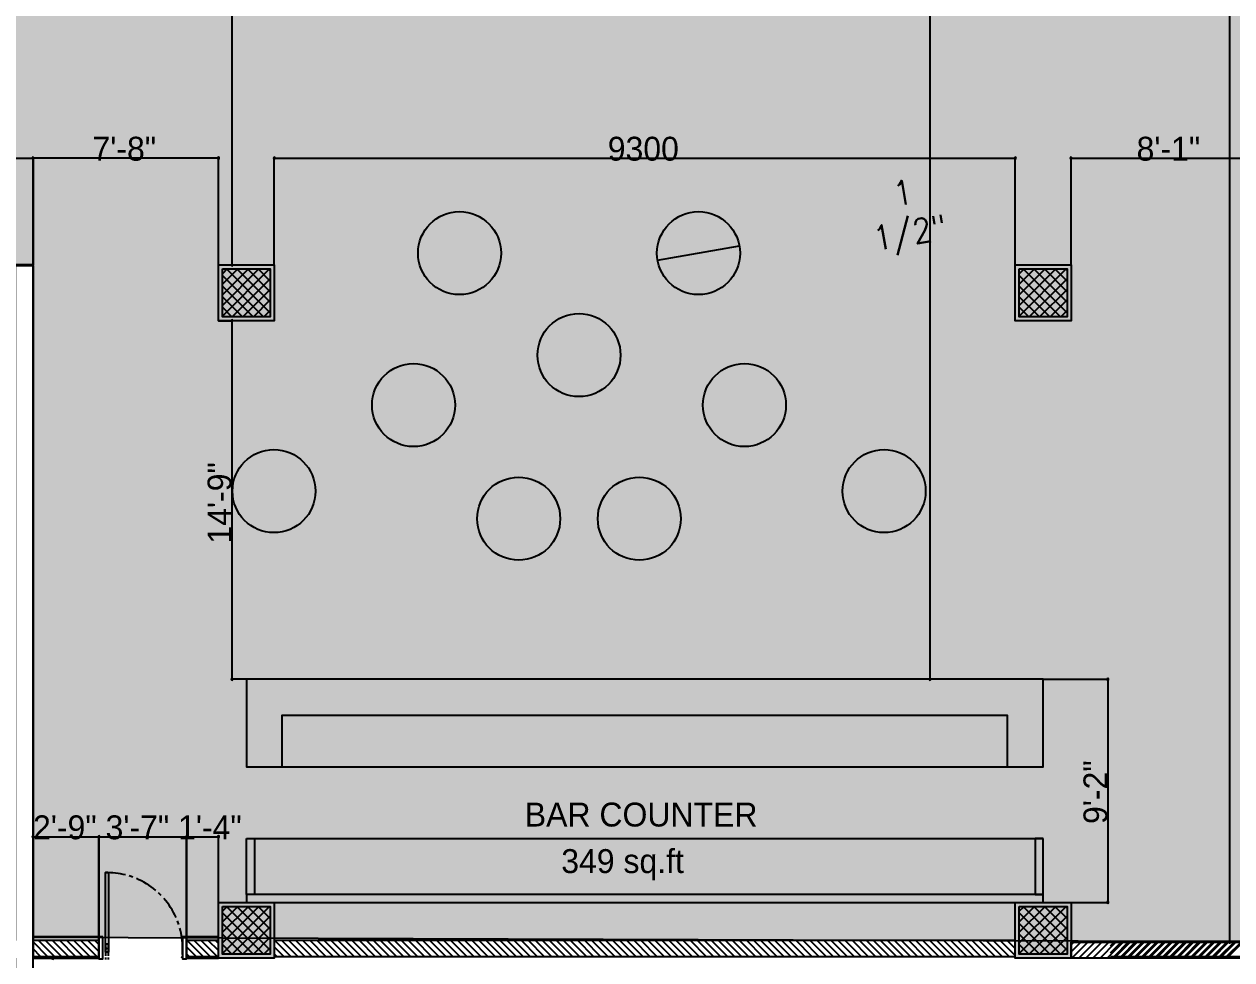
# Model space of a CAD drawing. Header units: millimetres. Extents: x -957 to 3394, y -3 to 3008.
# Drawn here: x -513 to 83, y 1607 to 2069 of the extents above; entities that cross this region are included whole.
import ezdxf

# ---------------------------------------------------------------- set-up
doc = ezdxf.new("R2010")
doc.units = ezdxf.units.MM
for name, color, linetype in [('DIMENSION', 7, 'CONTINUOUS'), ('HATCH', 7, 'CONTINUOUS'), ('HATCHES', 7, 'CONTINUOUS'), ('PDF_-SKM_FASTNER', 7, 'CONTINUOUS'), ('PDF_0', 7, 'CONTINUOUS'), ('PDF_FRAMING-COLUMN', 7, 'CONTINUOUS'), ('PDF_FRAMING-COLUMN_HATCH', 7, 'CONTINUOUS'), ('PDF_HATCH', 7, 'CONTINUOUS'), ('PDF_I-DOOR', 7, 'CONTINUOUS'), ('PDF_I-DOOR-OPEN', 7, 'CONTINUOUS'), ('PDF_I-WALL-JAMB', 7, 'CONTINUOUS'), ('PDF_RCC', 7, 'CONTINUOUS'), ('PDF_SHREM-CAD_6_CABLE', 7, 'CONTINUOUS'), ('PDF_TEXT', 7, 'CONTINUOUS'), ('PDF_WALL', 7, 'CONTINUOUS')]:
    doc.layers.add(name, color=color, linetype=linetype)
doc.styles.add('PDF_ARIAL', font='PDF_ARIAL')
doc.styles.get("Standard").update_dxf_attribs({"font": 'STANDARD'})
doc.dimstyles.get("Standard").update_dxf_attribs({"dimscale": 4, "dimtxt": 3, "dimasz": 3, "dimexe": 0, "dimexo": 0, "dimgap": 0.09, "dimtad": 0, "dimtoh": 1, "dimdec": 0, "dimlunit": 4, "dimtxsty": 'STANDARD', "dimcen": 0.09, "dimclrd": 256, "dimclre": 256, "dimclrt": 256, "dimadec": 0, "dimazin": 0, "dimtfac": 1, "dimtdec": 4, "dimtofl": 0, "dimtmove": 0, "dimatfit": 3, "dimfxl": 1, "dimtolj": 1, "dimtzin": 0, "dimarcsym": 0})

# ---------------------------------------------------------------- blocks, each defined once
blk = doc.blocks.new('*D21')
at = {"layer": 'DIMENSION', "linetype": 'ByBlock', "lineweight": -2}
blk.add_line((-200.3, 1952.78), (-159.92, 1959.86), dxfattribs=at)
for points in [[(-200.3, 1952.78), (-188.83, 1956.82), (-188.14, 1952.88)], [(-159.92, 1959.86), (-171.39, 1955.82), (-172.08, 1959.76)]]:
    blk.add_solid(points, dxfattribs=at)
at = {"layer": 'DIMENSION', "linetype": 'CONTINUOUS', "lineweight": -2, "insert": (-77.08, 1974.38), "char_height": 12, "width": 45.6667, "attachment_point": 5, "rotation": 9.94367}
blk.add_mtext('1 1/2"', dxfattribs=at)

msp = doc.modelspace()

# ---------------------------------------------------------------- hatches: boundary and pattern name
at = {"layer": 'HATCH'}
h = msp.add_hatch(color=40, dxfattribs=at)
edge = h.paths.add_edge_path(flags=0)
edge.add_arc((-298.15, 1956.32), 20.5, 0, 180)
edge.add_arc((-298.15, 1956.32), 20.5, 180, 0)
edge = h.paths.add_edge_path(flags=0)
edge.add_arc((-180.11, 1956.32), 20.5, 0, 180)
edge.add_arc((-180.11, 1956.32), 20.5, 180, 0)
edge = h.paths.add_edge_path(flags=0)
edge.add_arc((-239.13, 1905.94), 20.5, 0, 180)
edge.add_arc((-239.13, 1905.94), 20.5, 180, 0)
edge = h.paths.add_edge_path(flags=0)
edge.add_arc((-157.41, 1881.28), 20.5, 0, 180)
edge.add_arc((-157.41, 1881.28), 20.5, 180, 0)
edge = h.paths.add_edge_path(flags=0)
edge.add_arc((-88.47, 1838.76), 20.5, 0, 180)
edge.add_arc((-88.47, 1838.76), 20.5, 180, 0)
edge = h.paths.add_edge_path(flags=0)
edge.add_arc((-209.34, 1825.16), 20.5, 0, 180)
edge.add_arc((-209.34, 1825.16), 20.5, 180, 0)
edge = h.paths.add_edge_path(flags=0)
edge.add_arc((-268.92, 1825.16), 20.5, 0, 180)
edge.add_arc((-268.92, 1825.16), 20.5, 180, 0)
edge = h.paths.add_edge_path(flags=0)
edge.add_arc((-320.84, 1881.28), 20.5, 180, 0)
edge.add_arc((-320.84, 1881.28), 20.5, 0, 180)
edge = h.paths.add_edge_path(flags=0)
edge.add_arc((-389.79, 1838.76), 20.5, 0, 180)
edge.add_arc((-389.79, 1838.76), 20.5, 180, 0)
at = {"layer": 'HATCHES'}
msp.add_hatch(color=45, dxfattribs=at).paths.add_polyline_path([(101.35, 1953.61), (402.62, 1953.25), (401.84, 2235.75), (230.4, 2235.81), (230.4, 2642.27), (-792.43, 2642.27), (-792.43, 1950.3), (-508.8, 1950.29), (-508.8, 1618.41), (101.31, 1616.36)], flags=0)

# ---------------------------------------------------------------- linework, layer by layer
at = {"layer": 'HATCH'}
for centre in [(-298.15, 1956.32), (-180.11, 1956.32), (-239.13, 1905.94), (-320.84, 1881.28), (-157.41, 1881.28), (-389.79, 1838.76), (-88.47, 1838.76), (-268.92, 1825.16), (-209.34, 1825.16)]:
    msp.add_circle(centre, 20.5, dxfattribs=at)
at = {"layer": 'HATCHES', "color": 45}
msp.add_lwpolyline([(230.4, 2235.81), (230.4, 2642.27), (-792.43, 2642.27), (-792.43, 1950.3), (-508.8, 1950.29), (-508.8, 1618.41), (101.31, 1616.36), (101.35, 1953.61), (402.62, 1953.25), (401.84, 2235.75)], close=True, dxfattribs=at)
at = {"layer": 'PDF_-SKM_FASTNER'}
for points in [[(-403.41, 1745.82), (-403.41, 1702.53), (-385.7, 1702.53), (-385.7, 1728.11), (-27.65, 1728.11), (-27.65, 1702.53), (-9.86, 1702.53), (-9.86, 1745.82)], [(-403.41, 1667.11), (-399.47, 1667.11), (-399.47, 1639.56), (-403.41, 1639.56)], [(-9.86, 1667.11), (-13.8, 1667.11), (-13.8, 1639.56), (-9.86, 1639.56)], [(-403.41, 1635.63), (-9.86, 1635.63), (-9.86, 1639.56), (-403.41, 1639.56)]]:
    msp.add_lwpolyline(points, close=True, dxfattribs=at)
for points in [[(-385.7, 1702.53), (-27.65, 1702.53)], [(-403.41, 1667.11), (-9.86, 1667.11)], [(-476.22, 1618.59), (-508.8, 1618.59), (-508.8, 1608.08), (-476.22, 1608.08)], [(-417.11, 1618.59), (-432.93, 1618.59), (-432.93, 1608.08), (-417.11, 1608.08)], [(-482.58, 1608.08), (-486.9, 1608.08)]]:
    msp.add_lwpolyline(points, dxfattribs=at)
msp.add_arc((-502.51, 1596.27), 11.81, 70.00005, 90.00026, dxfattribs=at)
at = {"layer": 'PDF_0'}
for points in [[(-65.77, 1746.21), (-65.77, 1746.61), (-65.77, 2641.66), (-65.77, 2642.05)], [(82.22, 2642.05), (82.22, 2641.66), (82.22, 1616.74), (82.22, 1616.34)], [(-410.56, 2237.36), (-410.56, 2236.97), (-410.56, 1951.25), (-410.56, 1950.86)], [(-580.23, 2003.26), (-579.84, 2003.26), (-509.59, 2003.26), (-509.2, 2003.26)], [(-508.8, 1949.68), (-508.8, 2003.27), (-508.8, 1950.47)], [(-417.58, 2003.26), (-417.97, 2003.26), (-508.02, 2003.26), (-508.41, 2003.26)], [(-417.18, 1950.47), (-417.18, 2003.27)], [(-389.64, 1950.47), (-389.64, 2003.27)], [(-389.24, 2003.26), (-388.85, 2003.26), (-24.42, 2003.26), (-24.03, 2003.26)], [(-23.64, 1950.47), (-23.64, 2003.27)], [(3.91, 1950.47), (3.91, 2003.27)], [(4.31, 2003.26), (4.7, 2003.26), (100.53, 2003.26), (100.92, 2003.26)], [(-417.18, 1950.47), (-410.55, 1950.47)], [(-417.18, 1922.92), (-410.55, 1922.92)], [(-410.56, 1922.52), (-410.56, 1922.13), (-410.56, 1746.61), (-410.56, 1746.21)], [(-403.41, 1745.82), (-410.57, 1745.82)], [(-9.86, 1745.82), (-65.78, 1745.82)], [(-9.86, 1745.82), (22.06, 1745.82)], [(22.05, 1745.43), (22.05, 1745.03), (22.05, 1636.42), (22.05, 1636.02)], [(-508.8, 1616.82), (-508.8, 1668.06)], [(-508.41, 1668.05), (-508.02, 1668.05), (-477, 1668.05), (-476.61, 1668.05)], [(-475.82, 1668.05), (-475.43, 1668.05), (-433.71, 1668.05), (-433.32, 1668.05)], [(-432.53, 1668.05), (-432.14, 1668.05), (-417.97, 1668.05), (-417.58, 1668.05)], [(-417.18, 1616.82), (-417.18, 1668.06)], [(-9.86, 1635.63), (22.06, 1635.63)], [(66.51, 1615.95), (82.23, 1615.95)]]:
    msp.add_lwpolyline(points, dxfattribs=at)
for points in [[(-508.8, 2003.26), (-509.08, 2003.54), (-509.2, 2003.26)], [(-508.8, 2003.26), (-509.08, 2003.54), (-509.2, 2003.26)], [(-508.8, 2003.26), (-509.2, 2003.26), (-509.08, 2002.98)], [(-508.8, 2003.26), (-509.2, 2003.26), (-509.08, 2002.98)], [(-508.8, 2003.65), (-509.08, 2003.54), (-508.8, 2003.26)], [(-508.8, 2003.65), (-509.08, 2003.54), (-508.8, 2003.26)], [(-508.8, 2003.26), (-509.08, 2002.98), (-508.8, 2002.87)], [(-508.8, 2003.26), (-509.08, 2002.98), (-508.8, 2002.87)], [(-508.52, 2003.54), (-508.8, 2003.65), (-508.8, 2003.26)], [(-508.52, 2003.54), (-508.8, 2003.65), (-508.8, 2003.26)], [(-508.41, 2003.26), (-508.52, 2003.54), (-508.8, 2003.26)], [(-508.41, 2003.26), (-508.52, 2003.54), (-508.8, 2003.26)], [(-508.52, 2002.98), (-508.8, 2003.26), (-508.8, 2002.87)], [(-508.41, 2003.26), (-508.8, 2003.26), (-508.52, 2002.98)], [(-508.52, 2002.98), (-508.8, 2003.26), (-508.8, 2002.87)], [(-508.41, 2003.26), (-508.8, 2003.26), (-508.52, 2002.98)], [(-417.18, 2003.26), (-417.46, 2003.54), (-417.58, 2003.26)], [(-417.18, 2003.26), (-417.58, 2003.26), (-417.46, 2002.98)], [(-417.18, 2003.65), (-417.46, 2003.54), (-417.18, 2003.26)], [(-417.18, 2003.26), (-417.46, 2002.98), (-417.18, 2002.87)], [(-416.91, 2003.54), (-417.18, 2003.65), (-417.18, 2003.26)], [(-416.79, 2003.26), (-416.91, 2003.54), (-417.18, 2003.26)], [(-416.91, 2002.98), (-417.18, 2003.26), (-417.18, 2002.87)], [(-416.79, 2003.26), (-417.18, 2003.26), (-416.91, 2002.98)], [(-389.64, 2003.26), (-389.91, 2003.54), (-390.03, 2003.26)], [(-389.64, 2003.26), (-390.03, 2003.26), (-389.91, 2002.98)], [(-389.64, 2003.65), (-389.91, 2003.54), (-389.64, 2003.26)], [(-389.64, 2003.26), (-389.91, 2002.98), (-389.64, 2002.87)], [(-389.36, 2003.54), (-389.64, 2003.65), (-389.64, 2003.26)], [(-389.24, 2003.26), (-389.36, 2003.54), (-389.64, 2003.26)], [(-389.36, 2002.98), (-389.64, 2003.26), (-389.64, 2002.87)], [(-389.24, 2003.26), (-389.64, 2003.26), (-389.36, 2002.98)], [(-23.64, 2003.26), (-23.91, 2003.54), (-24.03, 2003.26)], [(-23.64, 2003.26), (-24.03, 2003.26), (-23.91, 2002.98)], [(-23.64, 2003.65), (-23.91, 2003.54), (-23.64, 2003.26)], [(-23.64, 2003.26), (-23.91, 2002.98), (-23.64, 2002.87)], [(-23.36, 2003.54), (-23.64, 2003.65), (-23.64, 2003.26)], [(-23.24, 2003.26), (-23.36, 2003.54), (-23.64, 2003.26)], [(-23.36, 2002.98), (-23.64, 2003.26), (-23.64, 2002.87)], [(-23.24, 2003.26), (-23.64, 2003.26), (-23.36, 2002.98)], [(3.91, 2003.26), (3.63, 2003.54), (3.52, 2003.26)], [(3.91, 2003.26), (3.52, 2003.26), (3.63, 2002.98)], [(3.91, 2003.65), (3.63, 2003.54), (3.91, 2003.26)], [(3.91, 2003.26), (3.63, 2002.98), (3.91, 2002.87)], [(4.19, 2003.54), (3.91, 2003.65), (3.91, 2003.26)], [(4.31, 2003.26), (4.19, 2003.54), (3.91, 2003.26)], [(4.19, 2002.98), (3.91, 2003.26), (3.91, 2002.87)], [(4.31, 2003.26), (3.91, 2003.26), (4.19, 2002.98)], [(-410.56, 1950.47), (-410.84, 1950.75), (-410.95, 1950.47)], [(-410.56, 1950.86), (-410.84, 1950.75), (-410.56, 1950.47)], [(-410.28, 1950.75), (-410.56, 1950.86), (-410.56, 1950.47)], [(-410.17, 1950.47), (-410.28, 1950.75), (-410.56, 1950.47)], [(-410.56, 1950.47), (-410.95, 1950.47), (-410.84, 1950.19)], [(-410.56, 1950.47), (-410.84, 1950.19), (-410.56, 1950.07)], [(-410.28, 1950.19), (-410.56, 1950.47), (-410.56, 1950.07)], [(-410.17, 1950.47), (-410.56, 1950.47), (-410.28, 1950.19)], [(-410.56, 1922.92), (-410.84, 1923.2), (-410.95, 1922.92)], [(-410.56, 1922.92), (-410.95, 1922.92), (-410.84, 1922.64)], [(-410.56, 1923.31), (-410.84, 1923.2), (-410.56, 1922.92)], [(-410.56, 1922.92), (-410.84, 1922.64), (-410.56, 1922.52)], [(-410.28, 1923.2), (-410.56, 1923.31), (-410.56, 1922.92)], [(-410.17, 1922.92), (-410.28, 1923.2), (-410.56, 1922.92)], [(-410.28, 1922.64), (-410.56, 1922.92), (-410.56, 1922.52)], [(-410.17, 1922.92), (-410.56, 1922.92), (-410.28, 1922.64)], [(-410.56, 1745.82), (-410.84, 1746.1), (-410.95, 1745.82)], [(-410.56, 1745.82), (-410.95, 1745.82), (-410.84, 1745.54)], [(-410.56, 1746.21), (-410.84, 1746.1), (-410.56, 1745.82)], [(-410.56, 1745.82), (-410.84, 1745.54), (-410.56, 1745.43)], [(-410.28, 1746.1), (-410.56, 1746.21), (-410.56, 1745.82)], [(-410.17, 1745.82), (-410.28, 1746.1), (-410.56, 1745.82)], [(-410.28, 1745.54), (-410.56, 1745.82), (-410.56, 1745.43)], [(-410.17, 1745.82), (-410.56, 1745.82), (-410.28, 1745.54)], [(-65.77, 1745.82), (-66.05, 1746.1), (-66.16, 1745.82)], [(-65.77, 1745.82), (-66.16, 1745.82), (-66.05, 1745.54)], [(-65.77, 1746.21), (-66.05, 1746.1), (-65.77, 1745.82)], [(-65.77, 1745.82), (-66.05, 1745.54), (-65.77, 1745.43)], [(-65.49, 1746.1), (-65.77, 1746.21), (-65.77, 1745.82)], [(-65.38, 1745.82), (-65.49, 1746.1), (-65.77, 1745.82)], [(-65.49, 1745.54), (-65.77, 1745.82), (-65.77, 1745.43)], [(-65.38, 1745.82), (-65.77, 1745.82), (-65.49, 1745.54)], [(22.05, 1745.82), (21.77, 1746.1), (21.66, 1745.82)], [(22.05, 1745.82), (21.66, 1745.82), (21.77, 1745.54)], [(22.05, 1746.21), (21.77, 1746.1), (22.05, 1745.82)], [(22.05, 1745.82), (21.77, 1745.54), (22.05, 1745.43)], [(22.33, 1746.1), (22.05, 1746.21), (22.05, 1745.82)], [(22.45, 1745.82), (22.33, 1746.1), (22.05, 1745.82)], [(22.33, 1745.54), (22.05, 1745.82), (22.05, 1745.43)], [(22.45, 1745.82), (22.05, 1745.82), (22.33, 1745.54)], [(-508.8, 1668.05), (-509.08, 1668.33), (-509.2, 1668.05)], [(-508.8, 1668.05), (-509.2, 1668.05), (-509.08, 1667.78)], [(-508.8, 1668.45), (-509.08, 1668.33), (-508.8, 1668.05)], [(-508.8, 1668.05), (-509.08, 1667.78), (-508.8, 1667.66)], [(-508.52, 1668.33), (-508.8, 1668.45), (-508.8, 1668.05)], [(-508.41, 1668.05), (-508.52, 1668.33), (-508.8, 1668.05)], [(-508.52, 1667.78), (-508.8, 1668.05), (-508.8, 1667.66)], [(-508.41, 1668.05), (-508.8, 1668.05), (-508.52, 1667.78)], [(-476.22, 1668.05), (-476.5, 1668.33), (-476.61, 1668.05)], [(-476.22, 1668.05), (-476.5, 1668.33), (-476.61, 1668.05)], [(-476.22, 1668.05), (-476.61, 1668.05), (-476.5, 1667.78)], [(-476.22, 1668.05), (-476.61, 1668.05), (-476.5, 1667.78)], [(-476.22, 1668.45), (-476.5, 1668.33), (-476.22, 1668.05)], [(-476.22, 1668.45), (-476.5, 1668.33), (-476.22, 1668.05)], [(-476.22, 1668.05), (-476.5, 1667.78), (-476.22, 1667.66)], [(-476.22, 1668.05), (-476.5, 1667.78), (-476.22, 1667.66)], [(-475.94, 1668.33), (-476.22, 1668.45), (-476.22, 1668.05)], [(-475.94, 1668.33), (-476.22, 1668.45), (-476.22, 1668.05)], [(-475.82, 1668.05), (-475.94, 1668.33), (-476.22, 1668.05)], [(-475.82, 1668.05), (-475.94, 1668.33), (-476.22, 1668.05)], [(-476.22, 1668.06), (-476.22, 1616.82)], [(-475.94, 1667.78), (-476.22, 1668.05), (-476.22, 1667.66)], [(-475.82, 1668.05), (-476.22, 1668.05), (-475.94, 1667.78)], [(-475.94, 1667.78), (-476.22, 1668.05), (-476.22, 1667.66)], [(-475.82, 1668.05), (-476.22, 1668.05), (-475.94, 1667.78)], [(-432.93, 1668.05), (-433.2, 1668.33), (-433.32, 1668.05)], [(-432.93, 1668.05), (-433.2, 1668.33), (-433.32, 1668.05)], [(-432.93, 1668.05), (-433.32, 1668.05), (-433.2, 1667.78)], [(-432.93, 1668.05), (-433.32, 1668.05), (-433.2, 1667.78)], [(-432.93, 1668.45), (-433.2, 1668.33), (-432.93, 1668.05)], [(-432.93, 1668.45), (-433.2, 1668.33), (-432.93, 1668.05)], [(-432.93, 1668.05), (-433.2, 1667.78), (-432.93, 1667.66)], [(-432.93, 1668.05), (-433.2, 1667.78), (-432.93, 1667.66)], [(-432.65, 1668.33), (-432.93, 1668.45), (-432.93, 1668.05)], [(-432.65, 1668.33), (-432.93, 1668.45), (-432.93, 1668.05)], [(-432.53, 1668.05), (-432.65, 1668.33), (-432.93, 1668.05)], [(-432.53, 1668.05), (-432.65, 1668.33), (-432.93, 1668.05)], [(-432.93, 1668.06), (-432.93, 1616.82)], [(-432.65, 1667.78), (-432.93, 1668.05), (-432.93, 1667.66)], [(-432.53, 1668.05), (-432.93, 1668.05), (-432.65, 1667.78)], [(-432.65, 1667.78), (-432.93, 1668.05), (-432.93, 1667.66)], [(-432.53, 1668.05), (-432.93, 1668.05), (-432.65, 1667.78)], [(-417.18, 1668.05), (-417.46, 1668.33), (-417.58, 1668.05)], [(-417.18, 1668.05), (-417.58, 1668.05), (-417.46, 1667.78)], [(-417.18, 1668.45), (-417.46, 1668.33), (-417.18, 1668.05)], [(-417.18, 1668.05), (-417.46, 1667.78), (-417.18, 1667.66)], [(-416.91, 1668.33), (-417.18, 1668.45), (-417.18, 1668.05)], [(-416.79, 1668.05), (-416.91, 1668.33), (-417.18, 1668.05)], [(-416.91, 1667.78), (-417.18, 1668.05), (-417.18, 1667.66)], [(-416.79, 1668.05), (-417.18, 1668.05), (-416.91, 1667.78)], [(22.05, 1635.63), (21.77, 1635.91), (21.66, 1635.63)], [(22.05, 1635.63), (21.66, 1635.63), (21.77, 1635.35)], [(22.05, 1636.02), (21.77, 1635.91), (22.05, 1635.63)], [(22.05, 1635.63), (21.77, 1635.35), (22.05, 1635.23)], [(22.33, 1635.91), (22.05, 1636.02), (22.05, 1635.63)], [(22.45, 1635.63), (22.33, 1635.91), (22.05, 1635.63)], [(22.33, 1635.35), (22.05, 1635.63), (22.05, 1635.23)], [(22.45, 1635.63), (22.05, 1635.63), (22.33, 1635.35)], [(82.22, 1615.95), (81.94, 1616.23), (81.83, 1615.95)], [(82.22, 1615.95), (81.83, 1615.95), (81.94, 1615.67)], [(82.22, 1616.34), (81.94, 1616.23), (82.22, 1615.95)], [(82.22, 1615.95), (81.94, 1615.67), (82.22, 1615.56)], [(82.5, 1616.23), (82.22, 1616.34), (82.22, 1615.95)], [(82.62, 1615.95), (82.5, 1616.23), (82.22, 1615.95)], [(82.5, 1615.67), (82.22, 1615.95), (82.22, 1615.56)], [(82.62, 1615.95), (82.22, 1615.95), (82.5, 1615.67)]]:
    msp.add_lwpolyline(points, close=True, dxfattribs=at)
for points in [[(-508.8, 2003.26), (-509.08, 2003.54), (-509.2, 2003.26)], [(-508.8, 2003.26), (-509.08, 2003.54), (-509.2, 2003.26)], [(-508.8, 2003.26), (-509.2, 2003.26), (-509.08, 2002.98)], [(-508.8, 2003.26), (-509.2, 2003.26), (-509.08, 2002.98)], [(-508.8, 2003.65), (-509.08, 2003.54), (-508.8, 2003.26)], [(-508.8, 2003.65), (-509.08, 2003.54), (-508.8, 2003.26)], [(-508.8, 2003.26), (-509.08, 2002.98), (-508.8, 2002.87)], [(-508.8, 2003.26), (-509.08, 2002.98), (-508.8, 2002.87)], [(-508.52, 2003.54), (-508.8, 2003.65), (-508.8, 2003.26)], [(-508.52, 2003.54), (-508.8, 2003.65), (-508.8, 2003.26)], [(-508.41, 2003.26), (-508.52, 2003.54), (-508.8, 2003.26)], [(-508.41, 2003.26), (-508.52, 2003.54), (-508.8, 2003.26)], [(-508.52, 2002.98), (-508.8, 2003.26), (-508.8, 2002.87)], [(-508.41, 2003.26), (-508.8, 2003.26), (-508.52, 2002.98)], [(-508.52, 2002.98), (-508.8, 2003.26), (-508.8, 2002.87)], [(-508.41, 2003.26), (-508.8, 2003.26), (-508.52, 2002.98)], [(-417.18, 2003.26), (-417.46, 2003.54), (-417.58, 2003.26)], [(-417.18, 2003.26), (-417.58, 2003.26), (-417.46, 2002.98)], [(-417.18, 2003.65), (-417.46, 2003.54), (-417.18, 2003.26)], [(-417.18, 2003.26), (-417.46, 2002.98), (-417.18, 2002.87)], [(-416.91, 2003.54), (-417.18, 2003.65), (-417.18, 2003.26)], [(-416.79, 2003.26), (-416.91, 2003.54), (-417.18, 2003.26)], [(-416.91, 2002.98), (-417.18, 2003.26), (-417.18, 2002.87)], [(-416.79, 2003.26), (-417.18, 2003.26), (-416.91, 2002.98)], [(-389.64, 2003.26), (-389.91, 2003.54), (-390.03, 2003.26)], [(-389.64, 2003.26), (-390.03, 2003.26), (-389.91, 2002.98)], [(-389.64, 2003.65), (-389.91, 2003.54), (-389.64, 2003.26)], [(-389.64, 2003.26), (-389.91, 2002.98), (-389.64, 2002.87)], [(-389.36, 2003.54), (-389.64, 2003.65), (-389.64, 2003.26)], [(-389.24, 2003.26), (-389.36, 2003.54), (-389.64, 2003.26)], [(-389.36, 2002.98), (-389.64, 2003.26), (-389.64, 2002.87)], [(-389.24, 2003.26), (-389.64, 2003.26), (-389.36, 2002.98)], [(-23.64, 2003.26), (-23.91, 2003.54), (-24.03, 2003.26)], [(-23.64, 2003.26), (-24.03, 2003.26), (-23.91, 2002.98)], [(-23.64, 2003.65), (-23.91, 2003.54), (-23.64, 2003.26)], [(-23.64, 2003.26), (-23.91, 2002.98), (-23.64, 2002.87)], [(-23.36, 2003.54), (-23.64, 2003.65), (-23.64, 2003.26)], [(-23.24, 2003.26), (-23.36, 2003.54), (-23.64, 2003.26)], [(-23.36, 2002.98), (-23.64, 2003.26), (-23.64, 2002.87)], [(-23.24, 2003.26), (-23.64, 2003.26), (-23.36, 2002.98)], [(3.91, 2003.26), (3.63, 2003.54), (3.52, 2003.26)], [(3.91, 2003.26), (3.52, 2003.26), (3.63, 2002.98)], [(3.91, 2003.65), (3.63, 2003.54), (3.91, 2003.26)], [(3.91, 2003.26), (3.63, 2002.98), (3.91, 2002.87)], [(4.19, 2003.54), (3.91, 2003.65), (3.91, 2003.26)], [(4.31, 2003.26), (4.19, 2003.54), (3.91, 2003.26)], [(4.19, 2002.98), (3.91, 2003.26), (3.91, 2002.87)], [(4.31, 2003.26), (3.91, 2003.26), (4.19, 2002.98)], [(-410.56, 1950.47), (-410.84, 1950.75), (-410.95, 1950.47)], [(-410.56, 1950.86), (-410.84, 1950.75), (-410.56, 1950.47)], [(-410.28, 1950.75), (-410.56, 1950.86), (-410.56, 1950.47)], [(-410.17, 1950.47), (-410.28, 1950.75), (-410.56, 1950.47)], [(-410.56, 1950.47), (-410.95, 1950.47), (-410.84, 1950.19)], [(-410.56, 1950.47), (-410.84, 1950.19), (-410.56, 1950.07)], [(-410.28, 1950.19), (-410.56, 1950.47), (-410.56, 1950.07)], [(-410.17, 1950.47), (-410.56, 1950.47), (-410.28, 1950.19)], [(-410.56, 1922.92), (-410.84, 1923.2), (-410.95, 1922.92)], [(-410.56, 1922.92), (-410.95, 1922.92), (-410.84, 1922.64)], [(-410.56, 1923.31), (-410.84, 1923.2), (-410.56, 1922.92)], [(-410.56, 1922.92), (-410.84, 1922.64), (-410.56, 1922.52)], [(-410.28, 1923.2), (-410.56, 1923.31), (-410.56, 1922.92)], [(-410.17, 1922.92), (-410.28, 1923.2), (-410.56, 1922.92)], [(-410.28, 1922.64), (-410.56, 1922.92), (-410.56, 1922.52)], [(-410.17, 1922.92), (-410.56, 1922.92), (-410.28, 1922.64)], [(-410.56, 1745.82), (-410.84, 1746.1), (-410.95, 1745.82)], [(-410.56, 1745.82), (-410.95, 1745.82), (-410.84, 1745.54)], [(-410.56, 1746.21), (-410.84, 1746.1), (-410.56, 1745.82)], [(-410.56, 1745.82), (-410.84, 1745.54), (-410.56, 1745.43)], [(-410.28, 1746.1), (-410.56, 1746.21), (-410.56, 1745.82)], [(-410.17, 1745.82), (-410.28, 1746.1), (-410.56, 1745.82)], [(-410.28, 1745.54), (-410.56, 1745.82), (-410.56, 1745.43)], [(-410.17, 1745.82), (-410.56, 1745.82), (-410.28, 1745.54)], [(-65.77, 1745.82), (-66.05, 1746.1), (-66.16, 1745.82)], [(-65.77, 1745.82), (-66.16, 1745.82), (-66.05, 1745.54)], [(-65.77, 1746.21), (-66.05, 1746.1), (-65.77, 1745.82)], [(-65.77, 1745.82), (-66.05, 1745.54), (-65.77, 1745.43)], [(-65.49, 1746.1), (-65.77, 1746.21), (-65.77, 1745.82)], [(-65.38, 1745.82), (-65.49, 1746.1), (-65.77, 1745.82)], [(-65.49, 1745.54), (-65.77, 1745.82), (-65.77, 1745.43)], [(-65.38, 1745.82), (-65.77, 1745.82), (-65.49, 1745.54)], [(22.05, 1745.82), (21.77, 1746.1), (21.66, 1745.82)], [(22.05, 1745.82), (21.66, 1745.82), (21.77, 1745.54)], [(22.05, 1746.21), (21.77, 1746.1), (22.05, 1745.82)], [(22.05, 1745.82), (21.77, 1745.54), (22.05, 1745.43)], [(22.33, 1746.1), (22.05, 1746.21), (22.05, 1745.82)], [(22.45, 1745.82), (22.33, 1746.1), (22.05, 1745.82)], [(22.33, 1745.54), (22.05, 1745.82), (22.05, 1745.43)], [(22.45, 1745.82), (22.05, 1745.82), (22.33, 1745.54)], [(-508.8, 1668.05), (-509.08, 1668.33), (-509.2, 1668.05)], [(-508.8, 1668.05), (-509.2, 1668.05), (-509.08, 1667.78)], [(-508.8, 1668.45), (-509.08, 1668.33), (-508.8, 1668.05)], [(-508.8, 1668.05), (-509.08, 1667.78), (-508.8, 1667.66)], [(-508.52, 1668.33), (-508.8, 1668.45), (-508.8, 1668.05)], [(-508.41, 1668.05), (-508.52, 1668.33), (-508.8, 1668.05)], [(-508.52, 1667.78), (-508.8, 1668.05), (-508.8, 1667.66)], [(-508.41, 1668.05), (-508.8, 1668.05), (-508.52, 1667.78)], [(-476.22, 1668.05), (-476.5, 1668.33), (-476.61, 1668.05)], [(-476.22, 1668.05), (-476.5, 1668.33), (-476.61, 1668.05)], [(-476.22, 1668.05), (-476.61, 1668.05), (-476.5, 1667.78)], [(-476.22, 1668.05), (-476.61, 1668.05), (-476.5, 1667.78)], [(-476.22, 1668.45), (-476.5, 1668.33), (-476.22, 1668.05)], [(-476.22, 1668.45), (-476.5, 1668.33), (-476.22, 1668.05)], [(-476.22, 1668.05), (-476.5, 1667.78), (-476.22, 1667.66)], [(-476.22, 1668.05), (-476.5, 1667.78), (-476.22, 1667.66)], [(-475.94, 1668.33), (-476.22, 1668.45), (-476.22, 1668.05)], [(-475.94, 1668.33), (-476.22, 1668.45), (-476.22, 1668.05)], [(-475.82, 1668.05), (-475.94, 1668.33), (-476.22, 1668.05)], [(-475.82, 1668.05), (-475.94, 1668.33), (-476.22, 1668.05)], [(-475.94, 1667.78), (-476.22, 1668.05), (-476.22, 1667.66)], [(-475.82, 1668.05), (-476.22, 1668.05), (-475.94, 1667.78)], [(-475.94, 1667.78), (-476.22, 1668.05), (-476.22, 1667.66)], [(-475.82, 1668.05), (-476.22, 1668.05), (-475.94, 1667.78)], [(-432.93, 1668.05), (-433.2, 1668.33), (-433.32, 1668.05)], [(-432.93, 1668.05), (-433.2, 1668.33), (-433.32, 1668.05)], [(-432.93, 1668.05), (-433.32, 1668.05), (-433.2, 1667.78)], [(-432.93, 1668.05), (-433.32, 1668.05), (-433.2, 1667.78)], [(-432.93, 1668.45), (-433.2, 1668.33), (-432.93, 1668.05)], [(-432.93, 1668.45), (-433.2, 1668.33), (-432.93, 1668.05)], [(-432.93, 1668.05), (-433.2, 1667.78), (-432.93, 1667.66)], [(-432.93, 1668.05), (-433.2, 1667.78), (-432.93, 1667.66)], [(-432.65, 1668.33), (-432.93, 1668.45), (-432.93, 1668.05)], [(-432.65, 1668.33), (-432.93, 1668.45), (-432.93, 1668.05)], [(-432.53, 1668.05), (-432.65, 1668.33), (-432.93, 1668.05)], [(-432.53, 1668.05), (-432.65, 1668.33), (-432.93, 1668.05)], [(-432.65, 1667.78), (-432.93, 1668.05), (-432.93, 1667.66)], [(-432.53, 1668.05), (-432.93, 1668.05), (-432.65, 1667.78)], [(-432.65, 1667.78), (-432.93, 1668.05), (-432.93, 1667.66)], [(-432.53, 1668.05), (-432.93, 1668.05), (-432.65, 1667.78)], [(-417.18, 1668.05), (-417.46, 1668.33), (-417.58, 1668.05)], [(-417.18, 1668.05), (-417.58, 1668.05), (-417.46, 1667.78)], [(-417.18, 1668.45), (-417.46, 1668.33), (-417.18, 1668.05)], [(-417.18, 1668.05), (-417.46, 1667.78), (-417.18, 1667.66)], [(-416.91, 1668.33), (-417.18, 1668.45), (-417.18, 1668.05)], [(-416.79, 1668.05), (-416.91, 1668.33), (-417.18, 1668.05)], [(-416.91, 1667.78), (-417.18, 1668.05), (-417.18, 1667.66)], [(-416.79, 1668.05), (-417.18, 1668.05), (-416.91, 1667.78)], [(22.05, 1635.63), (21.77, 1635.91), (21.66, 1635.63)], [(22.05, 1635.63), (21.66, 1635.63), (21.77, 1635.35)], [(22.05, 1636.02), (21.77, 1635.91), (22.05, 1635.63)], [(22.05, 1635.63), (21.77, 1635.35), (22.05, 1635.23)], [(22.33, 1635.91), (22.05, 1636.02), (22.05, 1635.63)], [(22.45, 1635.63), (22.33, 1635.91), (22.05, 1635.63)], [(22.33, 1635.35), (22.05, 1635.63), (22.05, 1635.23)], [(22.45, 1635.63), (22.05, 1635.63), (22.33, 1635.35)], [(82.22, 1615.95), (81.94, 1616.23), (81.83, 1615.95)], [(82.22, 1615.95), (81.83, 1615.95), (81.94, 1615.67)], [(82.22, 1616.34), (81.94, 1616.23), (82.22, 1615.95)], [(82.22, 1615.95), (81.94, 1615.67), (82.22, 1615.56)], [(82.5, 1616.23), (82.22, 1616.34), (82.22, 1615.95)], [(82.62, 1615.95), (82.5, 1616.23), (82.22, 1615.95)], [(82.5, 1615.67), (82.22, 1615.95), (82.22, 1615.56)], [(82.62, 1615.95), (82.22, 1615.95), (82.5, 1615.67)]]:
    msp.add_solid(points, dxfattribs=at)
at = {"layer": 'PDF_FRAMING-COLUMN'}
for points in [[(-417.18, 1950.47), (-389.64, 1950.47), (-389.64, 1922.92), (-417.18, 1922.92)], [(-417.18, 1950.47), (-389.64, 1950.47), (-389.64, 1922.92), (-417.18, 1922.92)], [(-415.22, 1948.5), (-391.6, 1948.5), (-391.6, 1924.89), (-415.22, 1924.89)], [(-415.22, 1948.5), (-391.6, 1948.5), (-391.6, 1924.89), (-415.22, 1924.89)], [(-23.64, 1950.47), (3.91, 1950.47), (3.91, 1922.92), (-23.64, 1922.92)], [(-21.67, 1948.5), (1.94, 1948.5), (1.94, 1924.89), (-21.67, 1924.89)], [(-417.18, 1635.63), (-389.64, 1635.63), (-389.64, 1608.08), (-417.18, 1608.08)], [(-23.64, 1635.63), (3.91, 1635.63), (3.91, 1608.08), (-23.64, 1608.08)], [(-415.22, 1633.66), (-391.6, 1633.66), (-391.6, 1610.05), (-415.22, 1610.05)], [(-21.67, 1633.66), (1.94, 1633.66), (1.94, 1610.05), (-21.67, 1610.05)]]:
    msp.add_lwpolyline(points, close=True, dxfattribs=at)
at = {"layer": 'PDF_FRAMING-COLUMN_HATCH'}
for points in [[(-412.86, 1948.5), (-415.22, 1946.14)], [(-407.64, 1948.5), (-415.22, 1940.92)], [(-402.42, 1948.5), (-415.22, 1935.7)], [(-397.2, 1948.5), (-415.22, 1930.48)], [(-391.98, 1948.5), (-415.22, 1925.27)], [(-415.22, 1945.23), (-394.88, 1924.89)], [(-413.27, 1948.5), (-391.6, 1926.83)], [(-408.05, 1948.5), (-391.6, 1932.05)], [(-402.84, 1948.5), (-391.6, 1937.27)], [(-397.62, 1948.5), (-391.6, 1942.49)], [(-392.4, 1948.5), (-391.6, 1947.7)], [(-415.22, 1940.01), (-400.09, 1924.89)], [(-391.6, 1943.66), (-410.38, 1924.89)], [(-415.22, 1934.79), (-405.31, 1924.89)], [(-391.6, 1938.44), (-405.16, 1924.89)], [(-391.6, 1933.23), (-399.94, 1924.89)], [(-415.22, 1929.57), (-410.53, 1924.89)], [(-391.6, 1928.01), (-394.73, 1924.89)]]:
    msp.add_lwpolyline(points, close=True, dxfattribs=at)
for points in [[(-21.67, 1946.14), (-19.31, 1948.5)], [(-21.67, 1940.92), (-14.09, 1948.5)], [(-21.67, 1935.7), (-8.87, 1948.5)], [(-21.67, 1930.48), (-3.65, 1948.5)], [(-21.67, 1925.27), (1.56, 1948.5)], [(-1.33, 1924.89), (-21.67, 1945.23)], [(1.94, 1926.83), (-19.72, 1948.5)], [(1.94, 1932.05), (-14.5, 1948.5)], [(1.94, 1937.27), (-9.29, 1948.5)], [(1.94, 1942.49), (-4.07, 1948.5)], [(1.94, 1947.7), (1.15, 1948.5)], [(-6.55, 1924.89), (-21.67, 1940.01)], [(-16.83, 1924.89), (1.94, 1943.66)], [(-11.76, 1924.89), (-21.67, 1934.79)], [(-11.61, 1924.89), (1.94, 1938.44)], [(-6.4, 1924.89), (1.94, 1933.23)], [(-16.98, 1924.89), (-21.67, 1929.57)], [(-1.18, 1924.89), (1.94, 1928.01)], [(-415.22, 1631.3), (-412.86, 1633.66)], [(-415.22, 1626.08), (-407.64, 1633.66)], [(-415.22, 1620.86), (-402.42, 1633.66)], [(-415.22, 1615.65), (-397.2, 1633.66)], [(-415.22, 1610.43), (-391.98, 1633.66)], [(-394.88, 1610.05), (-415.22, 1630.39)], [(-391.6, 1611.99), (-413.27, 1633.66)], [(-410.38, 1610.05), (-391.6, 1628.82)], [(-391.6, 1617.21), (-408.05, 1633.66)], [(-391.6, 1622.43), (-402.84, 1633.66)], [(-391.6, 1627.65), (-397.62, 1633.66)], [(-391.6, 1632.86), (-392.4, 1633.66)], [(-21.67, 1631.3), (-19.31, 1633.66)], [(-21.67, 1626.08), (-14.09, 1633.66)], [(-21.67, 1620.86), (-8.87, 1633.66)], [(-21.67, 1615.65), (-3.65, 1633.66)], [(-21.67, 1610.43), (1.56, 1633.66)], [(-1.33, 1610.05), (-21.67, 1630.39)], [(1.94, 1611.99), (-19.72, 1633.66)], [(-16.83, 1610.05), (1.94, 1628.82)], [(1.94, 1617.21), (-14.5, 1633.66)], [(1.94, 1622.43), (-9.29, 1633.66)], [(1.94, 1627.65), (-4.07, 1633.66)], [(1.94, 1632.86), (1.15, 1633.66)], [(-400.09, 1610.05), (-415.22, 1625.17)], [(-405.16, 1610.05), (-391.6, 1623.61)], [(-6.55, 1610.05), (-21.67, 1625.17)], [(-11.61, 1610.05), (1.94, 1623.61)], [(-405.31, 1610.05), (-415.22, 1619.95)], [(-399.94, 1610.05), (-391.6, 1618.39)], [(-11.76, 1610.05), (-21.67, 1619.95)], [(-6.4, 1610.05), (1.94, 1618.39)], [(-410.53, 1610.05), (-415.22, 1614.74)], [(-394.73, 1610.05), (-391.6, 1613.17)], [(-16.98, 1610.05), (-21.67, 1614.74)], [(-1.18, 1610.05), (1.94, 1613.17)]]:
    msp.add_lwpolyline(points, dxfattribs=at)
for points in [[(-389.64, 1950.47), (-417.18, 1950.47), (-389.64, 1922.92), (-417.18, 1922.92)], [(-389.64, 1950.47), (-417.18, 1950.47), (-389.64, 1922.92), (-417.18, 1922.92)], [(-391.6, 1948.5), (-415.22, 1948.5), (-391.6, 1924.89), (-415.22, 1924.89)], [(-391.6, 1948.5), (-415.22, 1948.5), (-391.6, 1924.89), (-415.22, 1924.89)], [(3.91, 1950.47), (-23.64, 1950.47), (3.91, 1922.92), (-23.64, 1922.92)], [(1.94, 1948.5), (-21.67, 1948.5), (1.94, 1924.89), (-21.67, 1924.89)], [(-389.64, 1635.63), (-417.18, 1635.63), (-389.64, 1608.08), (-417.18, 1608.08)], [(3.91, 1635.63), (-23.64, 1635.63), (3.91, 1608.08), (-23.64, 1608.08)], [(-391.6, 1633.66), (-415.22, 1633.66), (-391.6, 1610.05), (-415.22, 1610.05)], [(1.94, 1633.66), (-21.67, 1633.66), (1.94, 1610.05), (-21.67, 1610.05)]]:
    msp.add_solid(points, dxfattribs=at)
at = {"layer": 'PDF_HATCH'}
for points in [[(-498.18, 1608.94), (-506.05, 1616.82)], [(-494.71, 1608.94), (-502.58, 1616.82)], [(-491.23, 1608.94), (-499.1, 1616.82)], [(-487.75, 1608.94), (-495.62, 1616.82)], [(-484.27, 1608.94), (-492.14, 1616.82)], [(-480.79, 1608.94), (-488.66, 1616.82)], [(-477.31, 1608.94), (-485.18, 1616.82)], [(-476.22, 1611.33), (-481.71, 1616.82)], [(-476.22, 1614.81), (-478.23, 1616.82)], [(-424.78, 1608.94), (-432.65, 1616.82)], [(-421.3, 1608.94), (-429.17, 1616.82)], [(-417.82, 1608.94), (-425.69, 1616.82)], [(-417.18, 1611.78), (-422.22, 1616.82)], [(-417.18, 1615.26), (-418.74, 1616.82)], [(-381.49, 1608.94), (-389.36, 1616.82)], [(-378.01, 1608.94), (-385.88, 1616.82)], [(-374.53, 1608.94), (-382.4, 1616.82)], [(-371.05, 1608.94), (-378.93, 1616.82)], [(-367.58, 1608.94), (-375.45, 1616.82)], [(-364.1, 1608.94), (-371.97, 1616.82)], [(-360.62, 1608.94), (-368.49, 1616.82)], [(-357.14, 1608.94), (-365.01, 1616.82)], [(-353.66, 1608.94), (-361.53, 1616.82)], [(-350.18, 1608.94), (-358.05, 1616.82)], [(-346.71, 1608.94), (-354.58, 1616.82)], [(-343.23, 1608.94), (-351.1, 1616.82)], [(-339.75, 1608.94), (-347.62, 1616.82)], [(-336.27, 1608.94), (-344.14, 1616.82)], [(-332.79, 1608.94), (-340.66, 1616.82)], [(-329.31, 1608.94), (-337.18, 1616.82)], [(-325.83, 1608.94), (-333.7, 1616.82)], [(-322.36, 1608.94), (-330.23, 1616.82)], [(-318.88, 1608.94), (-326.75, 1616.82)], [(-315.4, 1608.94), (-323.27, 1616.82)], [(-311.92, 1608.94), (-319.79, 1616.82)], [(-308.44, 1608.94), (-316.31, 1616.82)], [(-304.96, 1608.94), (-312.83, 1616.82)], [(-301.48, 1608.94), (-309.36, 1616.82)], [(-298.01, 1608.94), (-305.88, 1616.82)], [(-294.53, 1608.94), (-302.4, 1616.82)], [(-291.05, 1608.94), (-298.92, 1616.82)], [(-287.57, 1608.94), (-295.44, 1616.82)], [(-284.09, 1608.94), (-291.96, 1616.82)], [(-280.61, 1608.94), (-288.48, 1616.82)], [(-277.13, 1608.94), (-285.01, 1616.82)], [(-273.66, 1608.94), (-281.53, 1616.82)], [(-270.18, 1608.94), (-278.05, 1616.82)], [(-266.7, 1608.94), (-274.57, 1616.82)], [(-263.22, 1608.94), (-271.09, 1616.82)], [(-259.74, 1608.94), (-267.61, 1616.82)], [(-256.26, 1608.94), (-264.13, 1616.82)], [(-252.79, 1608.94), (-260.66, 1616.82)], [(-249.31, 1608.94), (-257.18, 1616.82)], [(-245.83, 1608.94), (-253.7, 1616.82)], [(-242.35, 1608.94), (-250.22, 1616.82)], [(-238.87, 1608.94), (-246.74, 1616.82)], [(-235.39, 1608.94), (-243.26, 1616.82)], [(-231.91, 1608.94), (-239.79, 1616.82)], [(-228.44, 1608.94), (-236.31, 1616.82)], [(-224.96, 1608.94), (-232.83, 1616.82)], [(-221.48, 1608.94), (-229.35, 1616.82)], [(-218, 1608.94), (-225.87, 1616.82)], [(-214.52, 1608.94), (-222.39, 1616.82)], [(-211.04, 1608.94), (-218.91, 1616.82)], [(-207.56, 1608.94), (-215.44, 1616.82)], [(-204.09, 1608.94), (-211.96, 1616.82)], [(-200.61, 1608.94), (-208.48, 1616.82)], [(-197.13, 1608.94), (-205, 1616.82)], [(-193.65, 1608.94), (-201.52, 1616.82)], [(-190.17, 1608.94), (-198.04, 1616.82)], [(-186.69, 1608.94), (-194.56, 1616.82)], [(-183.22, 1608.94), (-191.09, 1616.82)], [(-179.74, 1608.94), (-187.61, 1616.82)], [(-176.26, 1608.94), (-184.13, 1616.82)], [(-172.78, 1608.94), (-180.65, 1616.82)], [(-169.3, 1608.94), (-177.17, 1616.82)], [(-165.82, 1608.94), (-173.69, 1616.82)], [(-162.34, 1608.94), (-170.22, 1616.82)], [(-158.87, 1608.94), (-166.74, 1616.82)], [(-155.39, 1608.94), (-163.26, 1616.82)], [(-151.91, 1608.94), (-159.78, 1616.82)], [(-148.43, 1608.94), (-156.3, 1616.82)], [(-144.95, 1608.94), (-152.82, 1616.82)], [(-141.47, 1608.94), (-149.34, 1616.82)], [(-137.99, 1608.94), (-145.87, 1616.82)], [(-134.52, 1608.94), (-142.39, 1616.82)], [(-131.04, 1608.94), (-138.91, 1616.82)], [(-127.56, 1608.94), (-135.43, 1616.82)], [(-124.08, 1608.94), (-131.95, 1616.82)], [(-120.6, 1608.94), (-128.47, 1616.82)], [(-117.12, 1608.94), (-124.99, 1616.82)], [(-113.64, 1608.94), (-121.52, 1616.82)], [(-110.17, 1608.94), (-118.04, 1616.82)], [(-106.69, 1608.94), (-114.56, 1616.82)], [(-103.21, 1608.94), (-111.08, 1616.82)], [(-99.73, 1608.94), (-107.6, 1616.82)], [(-96.25, 1608.94), (-104.12, 1616.82)], [(-92.77, 1608.94), (-100.64, 1616.82)], [(-89.3, 1608.94), (-97.17, 1616.82)], [(-85.82, 1608.94), (-93.69, 1616.82)], [(-82.34, 1608.94), (-90.21, 1616.82)], [(-78.86, 1608.94), (-86.73, 1616.82)], [(-75.38, 1608.94), (-83.25, 1616.82)], [(-71.9, 1608.94), (-79.77, 1616.82)], [(-68.42, 1608.94), (-76.3, 1616.82)], [(-64.95, 1608.94), (-72.82, 1616.82)], [(-61.47, 1608.94), (-69.34, 1616.82)], [(-57.99, 1608.94), (-65.86, 1616.82)], [(-54.51, 1608.94), (-62.38, 1616.82)], [(-51.03, 1608.94), (-58.9, 1616.82)], [(-47.55, 1608.94), (-55.42, 1616.82)], [(-44.07, 1608.94), (-51.95, 1616.82)], [(-40.6, 1608.94), (-48.47, 1616.82)], [(-37.12, 1608.94), (-44.99, 1616.82)], [(-33.64, 1608.94), (-41.51, 1616.82)], [(-30.16, 1608.94), (-38.03, 1616.82)], [(-26.68, 1608.94), (-34.55, 1616.82)], [(-23.64, 1609.38), (-31.07, 1616.82)], [(-23.64, 1612.86), (-27.6, 1616.82)], [(-23.64, 1616.33), (-24.12, 1616.82)], [(23.35, 1610.62), (29.34, 1616.59)], [(23.36, 1614.1), (25.86, 1616.59)], [(24.94, 1608.73), (32.81, 1616.59)], [(28.42, 1608.72), (36.29, 1616.58)], [(31.89, 1608.72), (39.76, 1616.58)], [(35.37, 1608.72), (43.24, 1616.58)], [(38.84, 1608.72), (46.72, 1616.58)], [(42.32, 1608.71), (50.19, 1616.57)], [(45.8, 1608.71), (53.67, 1616.57)], [(49.27, 1608.71), (57.15, 1616.57)], [(52.75, 1608.7), (60.62, 1616.56)], [(56.23, 1608.7), (64.1, 1616.56)], [(59.7, 1608.7), (67.57, 1616.56)], [(63.18, 1608.7), (71.05, 1616.55)], [(66.65, 1608.69), (74.53, 1616.55)], [(70.13, 1608.69), (78, 1616.55)], [(73.61, 1608.69), (81.48, 1616.55)], [(77.08, 1608.68), (84.96, 1616.54)], [(80.56, 1608.68), (88.43, 1616.54)], [(-501.66, 1608.94), (-508.8, 1616.09)], [(-505.14, 1608.94), (-508.8, 1612.61)], [(-428.26, 1608.94), (-432.93, 1613.61)], [(-384.97, 1608.94), (-389.64, 1613.61)], [(3.91, 1614.67), (5.2, 1615.95)], [(3.91, 1611.19), (8.68, 1615.95)], [(4.28, 1608.08), (12.15, 1615.95)], [(7.76, 1608.08), (15.63, 1615.95)], [(11.24, 1608.08), (19.11, 1615.95)], [(14.72, 1608.08), (22.59, 1615.95)], [(18.2, 1608.08), (26.07, 1615.95)], [(21.68, 1608.08), (29.55, 1615.95)], [(25.15, 1608.08), (33.02, 1615.95)], [(28.63, 1608.08), (36.5, 1615.95)], [(32.11, 1608.08), (39.98, 1615.95)], [(35.59, 1608.08), (43.46, 1615.95)], [(39.07, 1608.08), (46.94, 1615.95)], [(42.55, 1608.08), (50.42, 1615.95)], [(46.02, 1608.08), (53.9, 1615.95)], [(49.5, 1608.08), (57.37, 1615.95)], [(52.98, 1608.08), (60.85, 1615.95)], [(56.46, 1608.08), (64.33, 1615.95)], [(59.94, 1608.08), (67.81, 1615.95)], [(63.42, 1608.08), (71.29, 1615.95)], [(66.9, 1608.08), (74.77, 1615.95)], [(70.37, 1608.08), (78.25, 1615.95)], [(73.85, 1608.08), (81.72, 1615.95)], [(77.33, 1608.08), (85.2, 1615.95)], [(80.81, 1608.08), (88.68, 1615.95)], [(-508.62, 1608.94), (-508.8, 1609.13)], [(-431.74, 1608.94), (-432.93, 1610.13)], [(-388.45, 1608.94), (-389.64, 1610.13)]]:
    msp.add_lwpolyline(points, dxfattribs=at)
at = {"layer": 'PDF_I-DOOR'}
msp.add_lwpolyline([(-473.07, 1610.97), (-473.07, 1650.33), (-471.49, 1650.33), (-471.49, 1610.97)], close=True, dxfattribs=at)
msp.add_lwpolyline([(-472.5, 1612.72), (-472.06, 1613.16)], dxfattribs=at)
at = {"layer": 'PDF_I-DOOR-OPEN'}
msp.add_lwpolyline([(-435.02, 1609.89, 0.02039), (-434.89, 1612.94, 0.067468), (-436.25, 1622.9, 0.067468)], format="xyb", dxfattribs=at)
for points in [[(-471.49, 1609.29), (-471.49, 1614.91), (-473.07, 1614.91), (-473.07, 1609.29)], [(-473.07, 1608.35), (-473.07, 1607.41)], [(-471.49, 1607.41), (-471.49, 1608.35)]]:
    msp.add_lwpolyline(points, dxfattribs=at)
for centre, radius, start, end in [((-472.3, 1612.93), 37.4, 75.74528, 91.18473), ((-472.3, 1612.92), 37.41, 70.00294, 72.8733), ((-472.3, 1612.93), 37.4, 49.90361, 67.1311), ((-472.29, 1612.94), 37.39, 44.16118, 47.03299), ((-472.3, 1612.93), 37.4, 24.06249, 41.2898), ((-472.29, 1612.94), 37.39, 18.31941, 21.19144), ((-472.4, 1612.96), 37.51, 352.45007, 353.88155)]:
    msp.add_arc(centre, radius, start, end, dxfattribs=at)
at = {"layer": 'PDF_I-WALL-JAMB'}
for points in [[(-474.25, 1618.59), (-476.22, 1618.59), (-476.22, 1607.69), (-474.25, 1607.69)], [(-432.93, 1618.59), (-434.89, 1618.59), (-434.89, 1607.69), (-432.93, 1607.69)]]:
    msp.add_lwpolyline(points, close=True, dxfattribs=at)
at = {"layer": 'PDF_RCC'}
msp.add_lwpolyline([(-508.8, 1616.82), (-508.8, 1950.47), (-517.54, 1950.47), (-517.54, 1616.82), (-769.41, 1616.82), (-769.41, 1608.08), (-517.54, 1608.08), (-517.54, 1459.63), (-417.19, 1459.63), (-417.19, 1468.37), (-508.8, 1468.37), (-508.8, 1608.08)], close=True, dxfattribs=at)
at = {"layer": 'PDF_SHREM-CAD_6_CABLE'}
msp.add_lwpolyline([(-508.8, 1617.92), (-508.8, 1949.68)], dxfattribs=at)
at = {"layer": 'PDF_WALL'}
for points in [[(-476.22, 1616.82), (-508.8, 1616.82), (-508.8, 1608.94), (-476.22, 1608.94)], [(-417.18, 1616.82), (-432.93, 1616.82), (-432.93, 1608.94), (-417.18, 1608.94)], [(-23.64, 1616.82), (-389.64, 1616.82), (-389.64, 1608.94), (-23.64, 1608.94)], [(111.93, 1608.08), (3.91, 1608.08), (3.91, 1615.95), (111.93, 1615.95)]]:
    msp.add_lwpolyline(points, close=True, dxfattribs=at)
msp.add_lwpolyline([(23.36, 1616.6), (111.67, 1616.52), (111.66, 1608.65), (23.35, 1608.73)], dxfattribs=at)

# ---------------------------------------------------------------- texts
at = {"layer": 'PDF_TEXT', "attachment_point": 7, "style": 'PDF_ARIAL'}
for s, insert, char_height, width in [('7\'-8"', (-479.42, 2001.83), 11.806, 36.7312), ('9300', (-224.93, 2001.84), 11.806, 32.7957), ('8\'-1"', (36.25, 2001.83), 11.806, 34.1075), ('BAR COUNTER', (-265.89, 1672.93), 11.8065, 108.5538), ('2\'-9" 3\'-7" 1\'-4"', (-508.79, 1666.63), 11.8065, 133.1506), ('349 sq.ft', (-247.89, 1646.55), 11.806, 71.8271)]:
    msp.add_mtext(s, dxfattribs=dict(at, insert=insert, char_height=char_height, width=width))
at = {"layer": 'PDF_TEXT', "char_height": 11.806, "attachment_point": 7, "rotation": 90, "style": 'PDF_ARIAL'}
for s, insert, width in [('14\'-9"', (-410.61, 1812.85), 44.6022), ('9\'-2"', (22, 1674.35), 36.7312)]:
    msp.add_mtext(s, dxfattribs=dict(at, insert=insert, width=width))

# ---------------------------------------------------------------- dimensions: what is measured, and where the dimension line sits
at = {"layer": 'DIMENSION'}
dim = msp.add_diameter_dim_2p(p1=(-200.3, 1952.78), p2=(-159.92, 1959.86), dimstyle='Standard', dxfattribs=at)
dim.commit()
dim.dimension.update_dxf_attribs({"geometry": '*D21', "text_midpoint": (-120.12, 1966.84)})

doc.saveas('drawing.dxf')
